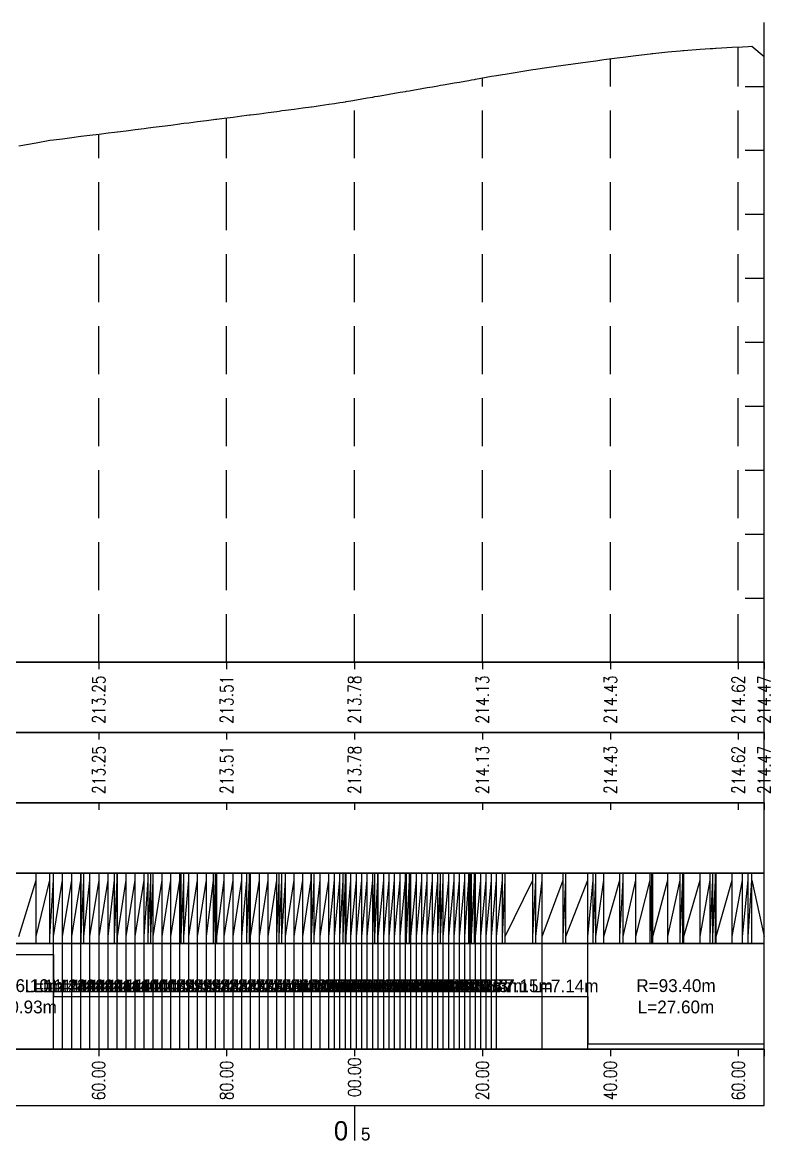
# Model space of a CAD drawing. Header units: metres. Extents: x 7399493 to 7407015, y 5696902 to 5712236.
# Drawn here: x 7406027 to 7406144, y 5698553.7 to 5698728.5 of the extents above; entities that cross this region are included whole.
import ezdxf

# ---------------------------------------------------------------- set-up
doc = ezdxf.new("R2010")
doc.units = ezdxf.units.M
doc.linetypes.add('DASHED', pattern=[0.75, 0.5, -0.25])
doc.layers.add('pomoc', color=140, linetype='Continuous')
doc.layers.add('PR_istniejacy_teren', color=7, linetype='Continuous')
doc.styles.add('simplex 0.80', font='simplex.shx', dxfattribs={"width": 0.8})

# ---------------------------------------------------------------- blocks, each defined once
blk = doc.blocks.new('*U329')
at = {"layer": 'pomoc', "color": 1, "linetype": 'Continuous', "lineweight": -3, "char_height": 2, "attachment_point": 6, "rotation": 90, "style": 'simplex 0.80'}
for s, insert in [('213.25', (7404204.3, 5702872.46)), ('213.78', (7404244.3, 5702872.46)), ('214.13', (7404264.3, 5702872.46)), ('214.43', (7404284.3, 5702872.46)), ('214.62', (7404304.3, 5702872.46)), ('214.47', (7404308.35, 5702872.46)), ('213.51', (7404224.3, 5702872.46))]:
    blk.add_mtext(s, dxfattribs=dict(at, insert=insert))
blk = doc.blocks.new('*U328')
at = {"layer": 'pomoc', "color": 1, "linetype": 'Continuous', "lineweight": -3, "char_height": 2, "attachment_point": 6, "rotation": 90, "style": 'simplex 0.80'}
for s, insert in [('213.25', (7404204.3, 5702861.46)), ('213.51', (7404224.3, 5702861.46)), ('213.78', (7404244.3, 5702861.46)), ('214.13', (7404264.3, 5702861.46)), ('214.43', (7404284.3, 5702861.46)), ('214.62', (7404304.3, 5702861.46)), ('214.47', (7404308.35, 5702861.46))]:
    blk.add_mtext(s, dxfattribs=dict(at, insert=insert))
blk = doc.blocks.new('*U325')
at = {"layer": 'pomoc', "color": 1, "linetype": 'Continuous', "lineweight": -3, "char_height": 2}
for s, insert, attachment_point in [('R=106.10m^JL=10.93m', (7404191.77, 5702822.29), 5), ('L=1.42m', (7404197.94, 5702822.92), 8), ('L=1.43m', (7404199.37, 5702822.92), 8), ('L=1.42m', (7404200.79, 5702822.92), 8), ('L=1.42m', (7404202.21, 5702822.92), 8), ('L=1.42m', (7404203.63, 5702822.92), 8), ('L=1.42m', (7404205.05, 5702822.92), 8), ('L=1.40m', (7404210.69, 5702822.92), 8), ('L=1.40m', (7404212.09, 5702822.92), 8), ('L=1.40m', (7404213.49, 5702822.92), 8), ('L=1.40m', (7404214.89, 5702822.92), 8), ('L=1.39m', (7404216.29, 5702822.92), 8), ('L=1.39m', (7404217.68, 5702822.92), 8), ('L=1.39m', (7404219.07, 5702822.92), 8), ('L=1.39m', (7404220.46, 5702822.92), 8), ('L=1.38m', (7404221.84, 5702822.92), 8), ('L=1.38m', (7404223.22, 5702822.92), 8), ('L=1.38m', (7404224.6, 5702822.92), 8), ('L=1.38m', (7404225.98, 5702822.92), 8), ('L=1.37m', (7404227.36, 5702822.92), 8), ('L=1.37m', (7404228.73, 5702822.92), 8), ('L=1.37m', (7404230.1, 5702822.92), 8), ('L=1.36m', (7404231.46, 5702822.92), 8), ('L=1.36m', (7404232.83, 5702822.92), 8), ('L=1.36m', (7404234.19, 5702822.92), 8), ('L=1.36m', (7404235.54, 5702822.92), 8), ('L=1.36m', (7404236.9, 5702822.92), 8), ('L=1.35m', (7404238.25, 5702822.92), 8), ('L=1.35m', (7404239.6, 5702822.92), 8), ('L=0.86m', (7404240.71, 5702822.92), 8), ('L=0.86m', (7404241.57, 5702822.92), 8), ('L=0.86m', (7404242.43, 5702822.92), 8), ('L=0.86m', (7404243.29, 5702822.92), 8), ('L=0.86m', (7404244.15, 5702822.92), 8), ('L=0.86m', (7404245.01, 5702822.92), 8), ('L=0.86m', (7404245.87, 5702822.92), 8), ('L=0.86m', (7404246.73, 5702822.92), 8), ('L=0.85m', (7404247.58, 5702822.92), 8), ('L=0.85m', (7404248.43, 5702822.92), 8), ('L=0.85m', (7404249.29, 5702822.92), 8), ('L=0.85m', (7404250.14, 5702822.92), 8), ('L=0.85m', (7404250.99, 5702822.92), 8), ('L=0.85m', (7404251.84, 5702822.92), 8), ('L=0.85m', (7404252.69, 5702822.92), 8), ('L=0.85m', (7404253.54, 5702822.92), 8), ('L=0.85m', (7404254.38, 5702822.92), 8), ('L=0.84m', (7404255.23, 5702822.92), 8), ('L=0.84m', (7404256.07, 5702822.92), 8), ('L=0.84m', (7404256.91, 5702822.92), 8), ('L=0.84m', (7404257.76, 5702822.92), 8), ('L=0.84m', (7404258.6, 5702822.92), 8), ('L=0.84m', (7404259.44, 5702822.92), 8), ('L=0.84m', (7404260.28, 5702822.92), 8), ('L=0.84m', (7404261.11, 5702822.92), 8), ('L=0.84m', (7404261.95, 5702822.92), 8), ('L=0.83m', (7404262.79, 5702822.92), 8), ('L=0.83m', (7404263.62, 5702822.92), 8), ('L=0.83m', (7404264.45, 5702822.92), 8), ('L=0.83m', (7404265.29, 5702822.92), 8), ('L=0.77m', (7404266.09, 5702822.92), 8), ('L=7.15m', (7404270.04, 5702822.92), 8), ('R=93.40m^JL=27.60m', (7404294.55, 5702822.29), 5), ('L=1.41m', (7404206.46, 5702822.92), 8), ('L=1.41m', (7404207.88, 5702822.92), 8), ('L=1.41m', (7404209.28, 5702822.92), 8), ('L=7.14m', (7404277.19, 5702822.92), 8)]:
    blk.add_mtext(s, dxfattribs=dict(at, insert=insert, attachment_point=attachment_point))
blk = doc.blocks.new('*U312')
at = {"layer": 'pomoc', "color": 1, "linetype": 'Continuous', "lineweight": -3}
for s, insert, char_height, attachment_point in [('0', (7402761.95, 5702817.02), 3, 9), ('5', (7402763.95, 5702817.02), 2, 7)]:
    blk.add_mtext(s, dxfattribs=dict(at, insert=insert, char_height=char_height, attachment_point=attachment_point))

msp = doc.modelspace()

# ---------------------------------------------------------------- linework, layer by layer
at = {"layer": 'pomoc', "color": 7, "linetype": 'Continuous', "lineweight": -3}
for p, q in [((7406142.99, 5698628.48), (7406142.99, 5698728.48)), ((7406139.99, 5698718.48), (7406142.99, 5698718.48)), ((7406139.99, 5698708.48), (7406142.99, 5698708.48)), ((7406139.99, 5698698.48), (7406142.99, 5698698.48)), ((7406139.99, 5698688.48), (7406142.99, 5698688.48)), ((7406139.99, 5698678.48), (7406142.99, 5698678.48)), ((7406139.99, 5698668.48), (7406142.99, 5698668.48)), ((7406139.99, 5698658.48), (7406142.99, 5698658.48)), ((7406139.99, 5698648.48), (7406142.99, 5698648.48)), ((7406139.99, 5698638.48), (7406142.99, 5698638.48)), ((7405578.93, 5698628.48), (7406142.99, 5698628.48)), ((7406139.99, 5698628.48), (7406142.99, 5698628.48)), ((7406139.99, 5698628.48), (7406142.99, 5698628.48)), ((7406038.93, 5698617.48), (7406038.93, 5698616.38)), ((7406038.93, 5698617.48), (7406038.93, 5698616.38)), ((7406058.93, 5698617.48), (7406058.93, 5698616.38)), ((7406058.93, 5698617.48), (7406058.93, 5698616.38)), ((7406078.93, 5698617.48), (7406078.93, 5698616.38)), ((7406078.93, 5698617.48), (7406078.93, 5698616.38)), ((7406098.93, 5698617.48), (7406098.93, 5698616.38)), ((7406098.93, 5698617.48), (7406098.93, 5698616.38)), ((7406118.93, 5698617.48), (7406118.93, 5698616.38)), ((7406118.93, 5698617.48), (7406118.93, 5698616.38)), ((7406138.93, 5698617.48), (7406138.93, 5698616.38)), ((7406138.93, 5698617.48), (7406138.93, 5698616.38)), ((7406142.99, 5698617.48), (7406142.99, 5698616.38)), ((7406142.99, 5698617.48), (7406142.99, 5698616.38)), ((7406038.93, 5698606.48), (7406038.93, 5698605.38)), ((7406038.93, 5698606.48), (7406038.93, 5698605.38)), ((7406058.93, 5698606.48), (7406058.93, 5698605.38)), ((7406058.93, 5698606.48), (7406058.93, 5698605.38)), ((7406078.93, 5698606.48), (7406078.93, 5698605.38)), ((7406078.93, 5698606.48), (7406078.93, 5698605.38)), ((7406098.93, 5698606.48), (7406098.93, 5698605.38)), ((7406098.93, 5698606.48), (7406098.93, 5698605.38)), ((7406118.93, 5698606.48), (7406118.93, 5698605.38)), ((7406118.93, 5698606.48), (7406118.93, 5698605.38)), ((7406138.93, 5698606.48), (7406138.93, 5698605.38)), ((7406138.93, 5698606.48), (7406138.93, 5698605.38)), ((7406142.99, 5698606.48), (7406142.99, 5698605.38)), ((7406142.99, 5698606.48), (7406142.99, 5698605.38)), ((7406038.93, 5698567.98), (7406038.93, 5698566.88)), ((7406038.93, 5698567.98), (7406038.93, 5698566.88)), ((7406058.93, 5698567.98), (7406058.93, 5698566.88)), ((7406058.93, 5698567.98), (7406058.93, 5698566.88)), ((7406078.93, 5698567.98), (7406078.93, 5698566.88)), ((7406078.93, 5698567.98), (7406078.93, 5698566.88)), ((7406098.93, 5698567.98), (7406098.93, 5698566.88)), ((7406098.93, 5698567.98), (7406098.93, 5698566.88)), ((7406118.93, 5698567.98), (7406118.93, 5698566.88)), ((7406118.93, 5698567.98), (7406118.93, 5698566.88)), ((7406138.93, 5698567.98), (7406138.93, 5698566.88)), ((7406138.93, 5698567.98), (7406138.93, 5698566.88)), ((7406142.99, 5698567.98), (7406142.99, 5698566.88)), ((7406142.99, 5698567.98), (7406142.99, 5698566.88)), ((7406078.93, 5698559.18), (7406078.93, 5698553.68))]:
    msp.add_line(p, q, dxfattribs=at)
at = {"layer": 'pomoc', "color": 7, "linetype": 'DASHED', "lineweight": -3, "ltscale": 15}
for p, q in [((7406138.93, 5698628.48), (7406138.93, 5698724.64)), ((7406118.93, 5698628.48), (7406118.93, 5698722.8)), ((7406142.99, 5698628.48), (7406142.99, 5698723.14)), ((7406098.93, 5698628.48), (7406098.93, 5698719.8)), ((7406078.93, 5698628.48), (7406078.93, 5698716.32)), ((7406058.93, 5698628.48), (7406058.93, 5698713.55)), ((7406038.93, 5698628.48), (7406038.93, 5698711))]:
    msp.add_line(p, q, dxfattribs=at)
at = {"layer": 'pomoc', "color": 1, "linetype": 'Continuous', "lineweight": -3}
for p, q in [((7406038.93, 5698628.48), (7406038.93, 5698627.38)), ((7406038.93, 5698628.48), (7406038.93, 5698627.38)), ((7406058.93, 5698628.48), (7406058.93, 5698627.38)), ((7406058.93, 5698628.48), (7406058.93, 5698627.38)), ((7406078.93, 5698628.48), (7406078.93, 5698627.38)), ((7406078.93, 5698628.48), (7406078.93, 5698627.38)), ((7406098.93, 5698628.48), (7406098.93, 5698627.38)), ((7406098.93, 5698628.48), (7406098.93, 5698627.38)), ((7406118.93, 5698628.48), (7406118.93, 5698627.38)), ((7406118.93, 5698628.48), (7406118.93, 5698627.38)), ((7406138.93, 5698628.48), (7406138.93, 5698627.38)), ((7406138.93, 5698628.48), (7406138.93, 5698627.38)), ((7406142.99, 5698628.48), (7406142.99, 5698627.38)), ((7406142.99, 5698628.48), (7406142.99, 5698627.38)), ((7406038.93, 5698606.48), (7406038.93, 5698605.38)), ((7406038.93, 5698606.48), (7406038.93, 5698605.38)), ((7406058.93, 5698606.48), (7406058.93, 5698605.38)), ((7406058.93, 5698606.48), (7406058.93, 5698605.38)), ((7406078.93, 5698606.48), (7406078.93, 5698605.38)), ((7406078.93, 5698606.48), (7406078.93, 5698605.38)), ((7406098.93, 5698606.48), (7406098.93, 5698605.38)), ((7406098.93, 5698606.48), (7406098.93, 5698605.38)), ((7406118.93, 5698606.48), (7406118.93, 5698605.38)), ((7406118.93, 5698606.48), (7406118.93, 5698605.38)), ((7406138.93, 5698606.48), (7406138.93, 5698605.38)), ((7406138.93, 5698606.48), (7406138.93, 5698605.38)), ((7406142.99, 5698606.48), (7406142.99, 5698605.38)), ((7406142.99, 5698606.48), (7406142.99, 5698605.38)), ((7406029.14, 5698584.48), (7406029.14, 5698595.48)), ((7406031.31, 5698584.48), (7406031.31, 5698595.48)), ((7406031.87, 5698584.48), (7406031.87, 5698595.48)), ((7406033.29, 5698584.48), (7406033.29, 5698595.48)), ((7406034.72, 5698584.48), (7406034.72, 5698595.48)), ((7406036.14, 5698584.48), (7406036.14, 5698595.48)), ((7406036.17, 5698584.48), (7406036.17, 5698595.48)), ((7406036.6, 5698584.48), (7406036.6, 5698595.48)), ((7406037.56, 5698584.48), (7406037.56, 5698595.48)), ((7406038.98, 5698584.48), (7406038.98, 5698595.48)), ((7406040.39, 5698584.48), (7406040.39, 5698595.48)), ((7406041.42, 5698584.48), (7406041.42, 5698595.48)), ((7406041.81, 5698584.48), (7406041.81, 5698595.48)), ((7406041.85, 5698584.48), (7406041.85, 5698595.48)), ((7406043.22, 5698584.48), (7406043.22, 5698595.48)), ((7406044.62, 5698584.48), (7406044.62, 5698595.48)), ((7406046.03, 5698584.48), (7406046.03, 5698595.48)), ((7406046.64, 5698584.48), (7406046.64, 5698595.48)), ((7406047.07, 5698584.48), (7406047.07, 5698595.48)), ((7406047.43, 5698584.48), (7406047.43, 5698595.48)), ((7406048.83, 5698584.48), (7406048.83, 5698595.48)), ((7406050.23, 5698584.48), (7406050.23, 5698595.48)), ((7406051.62, 5698584.48), (7406051.62, 5698595.48)), ((7406051.82, 5698584.48), (7406051.82, 5698595.48)), ((7406052.25, 5698584.48), (7406052.25, 5698595.48)), ((7406053.01, 5698584.48), (7406053.01, 5698595.48)), ((7406054.4, 5698584.48), (7406054.4, 5698595.48)), ((7406055.79, 5698584.48), (7406055.79, 5698595.48)), ((7406056.9, 5698584.48), (7406056.9, 5698595.48)), ((7406057.17, 5698584.48), (7406057.17, 5698595.48)), ((7406057.33, 5698584.48), (7406057.33, 5698595.48)), ((7406057.35, 5698584.48), (7406057.35, 5698595.48)), ((7406057.35, 5698584.48), (7406057.35, 5698595.48)), ((7406057.39, 5698584.48), (7406057.39, 5698595.48)), ((7406057.39, 5698584.48), (7406057.39, 5698595.48)), ((7406058.55, 5698584.48), (7406058.55, 5698595.48)), ((7406059.93, 5698584.48), (7406059.93, 5698595.48)), ((7406061.31, 5698584.48), (7406061.31, 5698595.48)), ((7406062.07, 5698584.48), (7406062.07, 5698595.48)), ((7406062.5, 5698584.48), (7406062.5, 5698595.48)), ((7406062.68, 5698584.48), (7406062.68, 5698595.48)), ((7406064.05, 5698584.48), (7406064.05, 5698595.48)), ((7406065.42, 5698584.48), (7406065.42, 5698595.48)), ((7406066.78, 5698584.48), (7406066.78, 5698595.48)), ((7406067.14, 5698584.48), (7406067.14, 5698595.48)), ((7406067.57, 5698584.48), (7406067.57, 5698595.48)), ((7406068.14, 5698584.48), (7406068.14, 5698595.48)), ((7406069.5, 5698584.48), (7406069.5, 5698595.48)), ((7406070.86, 5698584.48), (7406070.86, 5698595.48)), ((7406072.17, 5698584.48), (7406072.17, 5698595.48)), ((7406072.21, 5698584.48), (7406072.21, 5698595.48)), ((7406072.61, 5698584.48), (7406072.61, 5698595.48)), ((7406073.57, 5698584.48), (7406073.57, 5698595.48)), ((7406074.91, 5698584.48), (7406074.91, 5698595.48)), ((7406075.78, 5698584.48), (7406075.78, 5698595.48)), ((7406076.64, 5698584.48), (7406076.64, 5698595.48)), ((7406077.17, 5698584.48), (7406077.17, 5698595.48)), ((7406077.5, 5698584.48), (7406077.5, 5698595.48)), ((7406077.61, 5698584.48), (7406077.61, 5698595.48)), ((7406078.36, 5698584.48), (7406078.36, 5698595.48)), ((7406079.22, 5698584.48), (7406079.22, 5698595.48)), ((7406080.08, 5698584.48), (7406080.08, 5698595.48)), ((7406080.93, 5698584.48), (7406080.93, 5698595.48)), ((7406081.79, 5698584.48), (7406081.79, 5698595.48)), ((7406082.13, 5698584.48), (7406082.13, 5698595.48)), ((7406082.57, 5698584.48), (7406082.57, 5698595.48)), ((7406082.64, 5698584.48), (7406082.64, 5698595.48)), ((7406083.5, 5698584.48), (7406083.5, 5698595.48)), ((7406084.35, 5698584.48), (7406084.35, 5698595.48)), ((7406085.2, 5698584.48), (7406085.2, 5698595.48)), ((7406086.05, 5698584.48), (7406086.05, 5698595.48)), ((7406086.9, 5698584.48), (7406086.9, 5698595.48)), ((7406087.06, 5698584.48), (7406087.06, 5698595.48)), ((7406087.5, 5698584.48), (7406087.5, 5698595.48)), ((7406087.75, 5698584.48), (7406087.75, 5698595.48)), ((7406088.6, 5698584.48), (7406088.6, 5698595.48)), ((7406089.44, 5698584.48), (7406089.44, 5698595.48)), ((7406090.29, 5698584.48), (7406090.29, 5698595.48)), ((7406091.13, 5698584.48), (7406091.13, 5698595.48)), ((7406091.95, 5698584.48), (7406091.95, 5698595.48)), ((7406091.97, 5698584.48), (7406091.97, 5698595.48)), ((7406092.38, 5698584.48), (7406092.38, 5698595.48)), ((7406092.81, 5698584.48), (7406092.81, 5698595.48)), ((7406093.65, 5698584.48), (7406093.65, 5698595.48)), ((7406094.49, 5698584.48), (7406094.49, 5698595.48)), ((7406095.33, 5698584.48), (7406095.33, 5698595.48)), ((7406096.17, 5698584.48), (7406096.17, 5698595.48)), ((7406096.8, 5698584.48), (7406096.8, 5698595.48)), ((7406097, 5698584.48), (7406097, 5698595.48)), ((7406097.24, 5698584.48), (7406097.24, 5698595.48)), ((7406097.68, 5698584.48), (7406097.68, 5698595.48)), ((7406097.84, 5698584.48), (7406097.84, 5698595.48)), ((7406098.67, 5698584.48), (7406098.67, 5698595.48)), ((7406099.51, 5698584.48), (7406099.51, 5698595.48)), ((7406100.34, 5698584.48), (7406100.34, 5698595.48)), ((7406101.11, 5698584.48), (7406101.11, 5698595.48)), ((7406102.05, 5698584.48), (7406102.05, 5698595.48)), ((7406102.48, 5698584.48), (7406102.48, 5698595.48)), ((7406106.83, 5698584.48), (7406106.83, 5698595.48)), ((7406107.29, 5698584.48), (7406107.29, 5698595.48)), ((7406108.25, 5698584.48), (7406108.25, 5698595.48)), ((7406111.57, 5698584.48), (7406111.57, 5698595.48)), ((7406111.98, 5698584.48), (7406111.98, 5698595.48)), ((7406115.39, 5698584.48), (7406115.39, 5698595.48)), ((7406116.25, 5698584.48), (7406116.25, 5698595.48)), ((7406116.67, 5698584.48), (7406116.67, 5698595.48)), ((7406117.9, 5698584.48), (7406117.9, 5698595.48)), ((7406120.41, 5698584.48), (7406120.41, 5698595.48)), ((7406120.92, 5698584.48), (7406120.92, 5698595.48)), ((7406122.92, 5698584.48), (7406122.92, 5698595.48)), ((7406125.16, 5698584.48), (7406125.16, 5698595.48)), ((7406125.43, 5698584.48), (7406125.43, 5698595.48)), ((7406125.59, 5698584.48), (7406125.59, 5698595.48)), ((7406127.94, 5698584.48), (7406127.94, 5698595.48)), ((7406129.84, 5698584.48), (7406129.84, 5698595.48)), ((7406130.26, 5698584.48), (7406130.26, 5698595.48)), ((7406130.44, 5698584.48), (7406130.44, 5698595.48)), ((7406132.95, 5698584.48), (7406132.95, 5698595.48)), ((7406134.51, 5698584.48), (7406134.51, 5698595.48)), ((7406134.93, 5698584.48), (7406134.93, 5698595.48)), ((7406134.94, 5698584.48), (7406134.94, 5698595.48)), ((7406134.94, 5698584.48), (7406134.94, 5698595.48)), ((7406135.37, 5698584.48), (7406135.37, 5698595.48)), ((7406135.46, 5698584.48), (7406135.46, 5698595.48)), ((7406137.97, 5698584.48), (7406137.97, 5698595.48)), ((7406139.6, 5698584.48), (7406139.6, 5698595.48)), ((7406140.48, 5698584.48), (7406140.48, 5698595.48)), ((7406141.07, 5698584.48), (7406141.07, 5698595.48)), ((7406026.43, 5698585.58), (7406029.14, 5698594.38)), ((7406029.14, 5698585.58), (7406031.31, 5698594.38)), ((7406031.31, 5698585.58), (7406031.87, 5698594.38)), ((7406031.87, 5698585.58), (7406033.29, 5698594.38)), ((7406033.29, 5698585.58), (7406034.72, 5698594.38)), ((7406034.72, 5698585.58), (7406036.14, 5698594.38)), ((7406036.14, 5698585.58), (7406036.17, 5698594.38)), ((7406036.17, 5698585.58), (7406036.6, 5698594.38)), ((7406036.6, 5698585.58), (7406037.56, 5698594.38)), ((7406037.56, 5698585.58), (7406038.98, 5698594.38)), ((7406038.98, 5698585.58), (7406040.39, 5698594.38)), ((7406040.39, 5698585.58), (7406041.42, 5698594.38)), ((7406041.42, 5698585.58), (7406041.81, 5698594.38)), ((7406041.81, 5698585.58), (7406041.85, 5698594.38)), ((7406041.85, 5698585.58), (7406043.22, 5698594.38)), ((7406043.22, 5698585.58), (7406044.62, 5698594.38)), ((7406044.62, 5698585.58), (7406046.03, 5698594.38)), ((7406046.03, 5698585.58), (7406046.64, 5698594.38)), ((7406046.64, 5698585.58), (7406047.07, 5698594.38)), ((7406047.07, 5698585.58), (7406047.43, 5698594.38)), ((7406047.43, 5698585.58), (7406048.83, 5698594.38)), ((7406048.83, 5698585.58), (7406050.23, 5698594.38)), ((7406050.23, 5698585.58), (7406051.62, 5698594.38)), ((7406051.62, 5698585.58), (7406051.82, 5698594.38)), ((7406051.82, 5698585.58), (7406052.25, 5698594.38)), ((7406052.25, 5698585.58), (7406053.01, 5698594.38)), ((7406053.01, 5698585.58), (7406054.4, 5698594.38)), ((7406054.4, 5698585.58), (7406055.79, 5698594.38)), ((7406055.79, 5698585.58), (7406056.9, 5698594.38)), ((7406056.9, 5698585.58), (7406057.17, 5698594.38)), ((7406057.17, 5698585.58), (7406057.33, 5698594.38)), ((7406057.33, 5698585.58), (7406057.35, 5698594.38)), ((7406057.35, 5698585.58), (7406057.35, 5698594.38)), ((7406057.35, 5698585.58), (7406057.39, 5698594.38)), ((7406057.39, 5698585.58), (7406057.39, 5698594.38)), ((7406057.39, 5698585.58), (7406058.55, 5698594.38)), ((7406058.55, 5698585.58), (7406059.93, 5698594.38)), ((7406059.93, 5698585.58), (7406061.31, 5698594.38)), ((7406061.31, 5698585.58), (7406062.07, 5698594.38)), ((7406062.07, 5698585.58), (7406062.5, 5698594.38)), ((7406062.5, 5698585.58), (7406062.68, 5698594.38)), ((7406062.68, 5698585.58), (7406064.05, 5698594.38)), ((7406064.05, 5698585.58), (7406065.42, 5698594.38)), ((7406065.42, 5698585.58), (7406066.78, 5698594.38)), ((7406066.78, 5698585.58), (7406067.14, 5698594.38)), ((7406067.14, 5698585.58), (7406067.57, 5698594.38)), ((7406067.57, 5698585.58), (7406068.14, 5698594.38)), ((7406068.14, 5698585.58), (7406069.5, 5698594.38)), ((7406069.5, 5698585.58), (7406070.86, 5698594.38)), ((7406070.86, 5698585.58), (7406072.17, 5698594.38)), ((7406072.17, 5698585.58), (7406072.21, 5698594.38)), ((7406072.21, 5698585.58), (7406072.61, 5698594.38)), ((7406072.61, 5698585.58), (7406073.57, 5698594.38)), ((7406073.57, 5698585.58), (7406074.91, 5698594.38)), ((7406074.91, 5698585.58), (7406075.78, 5698594.38)), ((7406075.78, 5698585.58), (7406076.64, 5698594.38)), ((7406076.64, 5698585.58), (7406077.17, 5698594.38)), ((7406077.17, 5698585.58), (7406077.5, 5698594.38)), ((7406077.5, 5698585.58), (7406077.61, 5698594.38)), ((7406077.61, 5698585.58), (7406078.36, 5698594.38)), ((7406078.36, 5698585.58), (7406079.22, 5698594.38)), ((7406079.22, 5698585.58), (7406080.08, 5698594.38)), ((7406080.08, 5698585.58), (7406080.93, 5698594.38)), ((7406080.93, 5698585.58), (7406081.79, 5698594.38)), ((7406081.79, 5698585.58), (7406082.13, 5698594.38)), ((7406082.13, 5698585.58), (7406082.57, 5698594.38)), ((7406082.57, 5698585.58), (7406082.64, 5698594.38)), ((7406082.64, 5698585.58), (7406083.5, 5698594.38)), ((7406083.5, 5698585.58), (7406084.35, 5698594.38)), ((7406084.35, 5698585.58), (7406085.2, 5698594.38)), ((7406085.2, 5698585.58), (7406086.05, 5698594.38)), ((7406086.05, 5698585.58), (7406086.9, 5698594.38)), ((7406086.9, 5698585.58), (7406087.06, 5698594.38)), ((7406087.06, 5698585.58), (7406087.5, 5698594.38)), ((7406087.5, 5698585.58), (7406087.75, 5698594.38)), ((7406087.75, 5698585.58), (7406088.6, 5698594.38)), ((7406088.6, 5698585.58), (7406089.44, 5698594.38)), ((7406089.44, 5698585.58), (7406090.29, 5698594.38)), ((7406090.29, 5698585.58), (7406091.13, 5698594.38)), ((7406091.13, 5698585.58), (7406091.95, 5698594.38)), ((7406091.95, 5698585.58), (7406091.97, 5698594.38)), ((7406091.97, 5698585.58), (7406092.38, 5698594.38)), ((7406092.38, 5698585.58), (7406092.81, 5698594.38)), ((7406092.81, 5698585.58), (7406093.65, 5698594.38)), ((7406093.65, 5698585.58), (7406094.49, 5698594.38)), ((7406094.49, 5698585.58), (7406095.33, 5698594.38)), ((7406095.33, 5698585.58), (7406096.17, 5698594.38)), ((7406096.17, 5698585.58), (7406096.8, 5698594.38)), ((7406096.8, 5698585.58), (7406097, 5698594.38)), ((7406097, 5698585.58), (7406097.24, 5698594.38)), ((7406097.24, 5698585.58), (7406097.68, 5698594.38)), ((7406097.68, 5698585.58), (7406097.84, 5698594.38)), ((7406097.84, 5698585.58), (7406098.67, 5698594.38)), ((7406098.67, 5698585.58), (7406099.51, 5698594.38)), ((7406099.51, 5698585.58), (7406100.34, 5698594.38)), ((7406100.34, 5698585.58), (7406101.11, 5698594.38)), ((7406101.11, 5698585.58), (7406102.05, 5698594.38)), ((7406102.05, 5698585.58), (7406102.48, 5698594.38)), ((7406102.48, 5698585.58), (7406106.83, 5698594.38)), ((7406106.83, 5698585.58), (7406107.29, 5698594.38)), ((7406107.29, 5698585.58), (7406108.25, 5698594.38)), ((7406108.25, 5698585.58), (7406111.57, 5698594.38)), ((7406111.57, 5698585.58), (7406111.98, 5698594.38)), ((7406111.98, 5698585.58), (7406115.39, 5698594.38)), ((7406115.39, 5698585.58), (7406116.25, 5698594.38)), ((7406116.25, 5698585.58), (7406116.67, 5698594.38)), ((7406116.67, 5698585.58), (7406117.9, 5698594.38)), ((7406117.9, 5698585.58), (7406120.41, 5698594.38)), ((7406120.41, 5698585.58), (7406120.92, 5698594.38)), ((7406120.92, 5698585.58), (7406122.92, 5698594.38)), ((7406122.92, 5698585.58), (7406125.16, 5698594.38)), ((7406125.16, 5698585.58), (7406125.43, 5698594.38)), ((7406125.43, 5698585.58), (7406125.59, 5698594.38)), ((7406125.59, 5698585.58), (7406127.94, 5698594.38)), ((7406127.94, 5698585.58), (7406129.84, 5698594.38)), ((7406129.84, 5698585.58), (7406130.26, 5698594.38)), ((7406130.26, 5698585.58), (7406130.44, 5698594.38)), ((7406130.44, 5698585.58), (7406132.95, 5698594.38)), ((7406132.95, 5698585.58), (7406134.51, 5698594.38)), ((7406134.51, 5698585.58), (7406134.93, 5698594.38)), ((7406134.93, 5698585.58), (7406134.94, 5698594.38)), ((7406134.94, 5698585.58), (7406134.94, 5698594.38)), ((7406134.94, 5698585.58), (7406135.37, 5698594.38)), ((7406135.37, 5698585.58), (7406135.46, 5698594.38)), ((7406135.46, 5698585.58), (7406137.97, 5698594.38)), ((7406137.97, 5698585.58), (7406139.6, 5698594.38)), ((7406139.6, 5698585.58), (7406140.48, 5698594.38)), ((7406140.48, 5698585.58), (7406141.07, 5698594.38)), ((7406141.07, 5698594.38), (7406142.99, 5698585.58)), ((7406031.87, 5698567.98), (7406031.87, 5698584.48)), ((7406033.29, 5698567.98), (7406033.29, 5698584.48)), ((7406034.72, 5698567.98), (7406034.72, 5698584.48)), ((7406036.14, 5698567.98), (7406036.14, 5698584.48)), ((7406037.56, 5698567.98), (7406037.56, 5698584.48)), ((7406038.98, 5698567.98), (7406038.98, 5698584.48)), ((7406040.39, 5698567.98), (7406040.39, 5698584.48)), ((7406041.81, 5698567.98), (7406041.81, 5698584.48)), ((7406043.22, 5698567.98), (7406043.22, 5698584.48)), ((7406044.62, 5698567.98), (7406044.62, 5698584.48)), ((7406046.03, 5698567.98), (7406046.03, 5698584.48)), ((7406047.43, 5698567.98), (7406047.43, 5698584.48)), ((7406048.83, 5698567.98), (7406048.83, 5698584.48)), ((7406050.23, 5698567.98), (7406050.23, 5698584.48)), ((7406051.62, 5698567.98), (7406051.62, 5698584.48)), ((7406053.01, 5698567.98), (7406053.01, 5698584.48)), ((7406054.4, 5698567.98), (7406054.4, 5698584.48)), ((7406055.79, 5698567.98), (7406055.79, 5698584.48)), ((7406057.17, 5698567.98), (7406057.17, 5698584.48)), ((7406058.55, 5698567.98), (7406058.55, 5698584.48)), ((7406059.93, 5698567.98), (7406059.93, 5698584.48)), ((7406061.31, 5698567.98), (7406061.31, 5698584.48)), ((7406062.68, 5698567.98), (7406062.68, 5698584.48)), ((7406064.05, 5698567.98), (7406064.05, 5698584.48)), ((7406065.42, 5698567.98), (7406065.42, 5698584.48)), ((7406066.78, 5698567.98), (7406066.78, 5698584.48)), ((7406068.14, 5698567.98), (7406068.14, 5698584.48)), ((7406069.5, 5698567.98), (7406069.5, 5698584.48)), ((7406070.86, 5698567.98), (7406070.86, 5698584.48)), ((7406072.21, 5698567.98), (7406072.21, 5698584.48)), ((7406073.57, 5698567.98), (7406073.57, 5698584.48)), ((7406074.91, 5698567.98), (7406074.91, 5698584.48)), ((7406075.78, 5698567.98), (7406075.78, 5698584.48)), ((7406076.64, 5698567.98), (7406076.64, 5698584.48)), ((7406077.5, 5698567.98), (7406077.5, 5698584.48)), ((7406078.36, 5698567.98), (7406078.36, 5698584.48)), ((7406079.22, 5698567.98), (7406079.22, 5698584.48)), ((7406080.08, 5698567.98), (7406080.08, 5698584.48)), ((7406080.93, 5698567.98), (7406080.93, 5698584.48)), ((7406081.79, 5698567.98), (7406081.79, 5698584.48)), ((7406082.64, 5698567.98), (7406082.64, 5698584.48)), ((7406083.5, 5698567.98), (7406083.5, 5698584.48)), ((7406084.35, 5698567.98), (7406084.35, 5698584.48)), ((7406085.2, 5698567.98), (7406085.2, 5698584.48)), ((7406086.05, 5698567.98), (7406086.05, 5698584.48)), ((7406086.9, 5698567.98), (7406086.9, 5698584.48)), ((7406087.75, 5698567.98), (7406087.75, 5698584.48)), ((7406088.6, 5698567.98), (7406088.6, 5698584.48)), ((7406089.44, 5698567.98), (7406089.44, 5698584.48)), ((7406090.29, 5698567.98), (7406090.29, 5698584.48)), ((7406091.13, 5698567.98), (7406091.13, 5698584.48)), ((7406091.97, 5698567.98), (7406091.97, 5698584.48)), ((7406092.81, 5698567.98), (7406092.81, 5698584.48)), ((7406093.65, 5698567.98), (7406093.65, 5698584.48)), ((7406094.49, 5698567.98), (7406094.49, 5698584.48)), ((7406095.33, 5698567.98), (7406095.33, 5698584.48)), ((7406096.17, 5698567.98), (7406096.17, 5698584.48)), ((7406097, 5698567.98), (7406097, 5698584.48)), ((7406097.84, 5698567.98), (7406097.84, 5698584.48)), ((7406098.67, 5698567.98), (7406098.67, 5698584.48)), ((7406099.51, 5698567.98), (7406099.51, 5698584.48)), ((7406100.34, 5698567.98), (7406100.34, 5698584.48)), ((7406101.11, 5698567.98), (7406101.11, 5698584.48)), ((7406108.25, 5698567.98), (7406108.25, 5698584.48)), ((7406115.39, 5698567.98), (7406115.39, 5698584.48)), ((7406020.94, 5698582.77), (7406031.87, 5698582.77)), ((7406031.87, 5698582.77), (7406031.87, 5698576.23)), ((7406031.87, 5698576.23), (7406031.87, 5698576.23)), ((7406031.87, 5698576.23), (7406033.29, 5698576.23)), ((7406033.29, 5698576.23), (7406034.72, 5698576.23)), ((7406034.72, 5698576.23), (7406036.14, 5698576.23)), ((7406036.14, 5698576.23), (7406037.56, 5698576.23)), ((7406037.56, 5698576.23), (7406038.98, 5698576.23)), ((7406038.98, 5698576.23), (7406040.39, 5698576.23)), ((7406040.39, 5698576.23), (7406041.81, 5698576.23)), ((7406041.81, 5698576.23), (7406043.22, 5698576.23)), ((7406043.22, 5698576.23), (7406044.62, 5698576.23)), ((7406044.62, 5698576.23), (7406046.03, 5698576.23)), ((7406046.03, 5698576.23), (7406047.43, 5698576.23)), ((7406047.43, 5698576.23), (7406048.83, 5698576.23)), ((7406048.83, 5698576.23), (7406050.23, 5698576.23)), ((7406050.23, 5698576.23), (7406051.62, 5698576.23)), ((7406051.62, 5698576.23), (7406053.01, 5698576.23)), ((7406053.01, 5698576.23), (7406054.4, 5698576.23)), ((7406054.4, 5698576.23), (7406055.79, 5698576.23)), ((7406055.79, 5698576.23), (7406057.17, 5698576.23)), ((7406057.17, 5698576.23), (7406058.55, 5698576.23)), ((7406058.55, 5698576.23), (7406059.93, 5698576.23)), ((7406059.93, 5698576.23), (7406061.31, 5698576.23)), ((7406061.31, 5698576.23), (7406062.68, 5698576.23)), ((7406062.68, 5698576.23), (7406064.05, 5698576.23)), ((7406064.05, 5698576.23), (7406065.42, 5698576.23)), ((7406065.42, 5698576.23), (7406066.78, 5698576.23)), ((7406066.78, 5698576.23), (7406068.14, 5698576.23)), ((7406068.14, 5698576.23), (7406069.5, 5698576.23)), ((7406069.5, 5698576.23), (7406070.86, 5698576.23)), ((7406070.86, 5698576.23), (7406072.21, 5698576.23)), ((7406072.21, 5698576.23), (7406073.57, 5698576.23)), ((7406073.57, 5698576.23), (7406074.91, 5698576.23)), ((7406074.91, 5698576.23), (7406075.78, 5698576.23)), ((7406075.78, 5698576.23), (7406076.64, 5698576.23)), ((7406076.64, 5698576.23), (7406077.5, 5698576.23)), ((7406077.5, 5698576.23), (7406078.36, 5698576.23)), ((7406078.36, 5698576.23), (7406079.22, 5698576.23)), ((7406079.22, 5698576.23), (7406080.08, 5698576.23)), ((7406080.08, 5698576.23), (7406080.93, 5698576.23)), ((7406080.93, 5698576.23), (7406081.79, 5698576.23)), ((7406081.79, 5698576.23), (7406082.64, 5698576.23)), ((7406082.64, 5698576.23), (7406083.5, 5698576.23)), ((7406083.5, 5698576.23), (7406084.35, 5698576.23)), ((7406084.35, 5698576.23), (7406085.2, 5698576.23)), ((7406085.2, 5698576.23), (7406086.05, 5698576.23)), ((7406086.05, 5698576.23), (7406086.9, 5698576.23)), ((7406086.9, 5698576.23), (7406087.75, 5698576.23)), ((7406087.75, 5698576.23), (7406088.6, 5698576.23)), ((7406088.6, 5698576.23), (7406089.44, 5698576.23)), ((7406089.44, 5698576.23), (7406090.29, 5698576.23)), ((7406090.29, 5698576.23), (7406091.13, 5698576.23)), ((7406091.13, 5698576.23), (7406091.97, 5698576.23)), ((7406091.97, 5698576.23), (7406092.81, 5698576.23)), ((7406092.81, 5698576.23), (7406093.65, 5698576.23)), ((7406093.65, 5698576.23), (7406094.49, 5698576.23)), ((7406094.49, 5698576.23), (7406095.33, 5698576.23)), ((7406095.33, 5698576.23), (7406096.17, 5698576.23)), ((7406096.17, 5698576.23), (7406097, 5698576.23)), ((7406097, 5698576.23), (7406097.84, 5698576.23)), ((7406097.84, 5698576.23), (7406098.67, 5698576.23)), ((7406098.67, 5698576.23), (7406099.51, 5698576.23)), ((7406099.51, 5698576.23), (7406100.34, 5698576.23)), ((7406100.34, 5698576.23), (7406101.11, 5698576.23)), ((7406101.11, 5698576.23), (7406108.25, 5698576.23)), ((7406108.25, 5698576.23), (7406115.39, 5698576.23)), ((7406115.39, 5698576.23), (7406115.39, 5698568.81)), ((7406115.39, 5698568.81), (7406142.99, 5698568.81))]:
    msp.add_line(p, q, dxfattribs=at)
at = {"layer": 'pomoc', "color": 7, "linetype": 'Continuous', "lineweight": -3}
for points in [[(7405578.93, 5698617.48), (7406142.99, 5698617.48), (7406142.99, 5698628.48), (7405578.93, 5698628.48)], [(7405578.93, 5698606.48), (7406142.99, 5698606.48), (7406142.99, 5698617.48), (7405578.93, 5698617.48)], [(7405578.93, 5698595.48), (7406142.99, 5698595.48), (7406142.99, 5698606.48), (7405578.93, 5698606.48)], [(7405578.93, 5698595.48), (7406142.99, 5698595.48), (7406142.99, 5698606.48), (7405578.93, 5698606.48)], [(7405578.93, 5698584.48), (7406142.99, 5698584.48), (7406142.99, 5698595.48), (7405578.93, 5698595.48)], [(7405578.93, 5698567.98), (7406142.99, 5698567.98), (7406142.99, 5698584.48), (7405578.93, 5698584.48)], [(7405578.93, 5698559.18), (7406142.99, 5698559.18), (7406142.99, 5698567.98), (7405578.93, 5698567.98)]]:
    msp.add_3dface(points, dxfattribs=at)
at = {"layer": 'PR_istniejacy_teren', "color": 7, "linetype": 'Continuous', "lineweight": -3, "ltscale": 4}
for p, q in [((7406130.44, 5698724.09), (7406132.95, 5698724.29)), ((7406130.44, 5698724.09), (7406132.95, 5698724.29)), ((7406132.95, 5698724.29), (7406134.51, 5698724.39)), ((7406132.95, 5698724.29), (7406134.51, 5698724.39)), ((7406134.51, 5698724.39), (7406134.93, 5698724.42)), ((7406134.51, 5698724.39), (7406134.93, 5698724.42)), ((7406134.93, 5698724.42), (7406134.94, 5698724.42)), ((7406134.93, 5698724.42), (7406134.94, 5698724.42)), ((7406134.94, 5698724.42), (7406135.37, 5698724.45)), ((7406134.94, 5698724.42), (7406135.37, 5698724.45)), ((7406134.94, 5698724.42), (7406134.94, 5698724.42)), ((7406134.94, 5698724.42), (7406134.94, 5698724.42)), ((7406135.37, 5698724.45), (7406135.46, 5698724.46)), ((7406135.37, 5698724.45), (7406135.46, 5698724.46)), ((7406135.46, 5698724.46), (7406137.97, 5698724.61)), ((7406135.46, 5698724.46), (7406137.97, 5698724.61)), ((7406137.97, 5698724.61), (7406139.6, 5698724.67)), ((7406137.97, 5698724.61), (7406139.6, 5698724.67)), ((7406139.6, 5698724.67), (7406140.48, 5698724.72)), ((7406139.6, 5698724.67), (7406140.48, 5698724.72)), ((7406140.48, 5698724.72), (7406141.07, 5698724.74)), ((7406140.48, 5698724.72), (7406141.07, 5698724.74)), ((7406141.07, 5698724.74), (7406142.99, 5698723.14)), ((7406141.07, 5698724.74), (7406142.99, 5698723.14)), ((7406115.39, 5698722.29), (7406116.25, 5698722.4)), ((7406115.39, 5698722.29), (7406116.25, 5698722.4)), ((7406116.25, 5698722.4), (7406116.67, 5698722.47)), ((7406116.25, 5698722.4), (7406116.67, 5698722.47)), ((7406116.67, 5698722.47), (7406117.9, 5698722.66)), ((7406116.67, 5698722.47), (7406117.9, 5698722.66)), ((7406117.9, 5698722.66), (7406120.41, 5698723)), ((7406117.9, 5698722.66), (7406120.41, 5698723)), ((7406120.41, 5698723), (7406120.92, 5698723.06)), ((7406120.41, 5698723), (7406120.92, 5698723.06)), ((7406120.92, 5698723.06), (7406122.92, 5698723.32)), ((7406120.92, 5698723.06), (7406122.92, 5698723.32)), ((7406122.92, 5698723.32), (7406125.16, 5698723.57)), ((7406122.92, 5698723.32), (7406125.16, 5698723.57)), ((7406125.16, 5698723.57), (7406125.43, 5698723.6)), ((7406125.16, 5698723.57), (7406125.43, 5698723.6)), ((7406125.43, 5698723.6), (7406125.59, 5698723.61)), ((7406125.43, 5698723.6), (7406125.59, 5698723.61)), ((7406125.59, 5698723.61), (7406127.94, 5698723.87)), ((7406125.59, 5698723.61), (7406127.94, 5698723.87)), ((7406127.94, 5698723.87), (7406129.84, 5698724.03)), ((7406127.94, 5698723.87), (7406129.84, 5698724.03)), ((7406129.84, 5698724.03), (7406130.26, 5698724.07)), ((7406129.84, 5698724.03), (7406130.26, 5698724.07)), ((7406130.26, 5698724.07), (7406130.44, 5698724.09)), ((7406130.26, 5698724.07), (7406130.44, 5698724.09)), ((7406102.48, 5698720.38), (7406106.83, 5698721.09)), ((7406102.48, 5698720.38), (7406106.83, 5698721.09)), ((7406106.83, 5698721.09), (7406107.29, 5698721.17)), ((7406106.83, 5698721.09), (7406107.29, 5698721.17)), ((7406107.29, 5698721.17), (7406108.25, 5698721.34)), ((7406107.29, 5698721.17), (7406108.25, 5698721.34)), ((7406108.25, 5698721.34), (7406111.57, 5698721.77)), ((7406108.25, 5698721.34), (7406111.57, 5698721.77)), ((7406111.57, 5698721.77), (7406111.98, 5698721.82)), ((7406111.57, 5698721.77), (7406111.98, 5698721.82)), ((7406111.98, 5698721.82), (7406115.39, 5698722.29)), ((7406111.98, 5698721.82), (7406115.39, 5698722.29)), ((7406092.81, 5698718.72), (7406093.65, 5698718.87)), ((7406092.81, 5698718.72), (7406093.65, 5698718.87)), ((7406093.65, 5698718.87), (7406094.49, 5698719.02)), ((7406093.65, 5698718.87), (7406094.49, 5698719.02)), ((7406094.49, 5698719.02), (7406095.33, 5698719.16)), ((7406094.49, 5698719.02), (7406095.33, 5698719.16)), ((7406095.33, 5698719.16), (7406096.17, 5698719.31)), ((7406095.33, 5698719.16), (7406096.17, 5698719.31)), ((7406096.17, 5698719.31), (7406096.8, 5698719.41)), ((7406096.17, 5698719.31), (7406096.8, 5698719.41)), ((7406096.8, 5698719.41), (7406097, 5698719.45)), ((7406096.8, 5698719.41), (7406097, 5698719.45)), ((7406097, 5698719.45), (7406097.24, 5698719.49)), ((7406097, 5698719.45), (7406097.24, 5698719.49)), ((7406097.24, 5698719.49), (7406097.68, 5698719.57)), ((7406097.24, 5698719.49), (7406097.68, 5698719.57)), ((7406097.68, 5698719.57), (7406097.84, 5698719.6)), ((7406097.68, 5698719.57), (7406097.84, 5698719.6)), ((7406097.84, 5698719.6), (7406098.67, 5698719.76)), ((7406097.84, 5698719.6), (7406098.67, 5698719.76)), ((7406098.67, 5698719.76), (7406099.51, 5698719.91)), ((7406098.67, 5698719.76), (7406099.51, 5698719.91)), ((7406099.51, 5698719.91), (7406100.34, 5698720.06)), ((7406099.51, 5698719.91), (7406100.34, 5698720.06)), ((7406100.34, 5698720.06), (7406101.11, 5698720.2)), ((7406100.34, 5698720.06), (7406101.11, 5698720.2)), ((7406101.11, 5698720.2), (7406102.05, 5698720.31)), ((7406101.11, 5698720.2), (7406102.05, 5698720.31)), ((7406102.05, 5698720.31), (7406102.48, 5698720.38)), ((7406102.05, 5698720.31), (7406102.48, 5698720.38)), ((7406082.64, 5698716.95), (7406083.5, 5698717.1)), ((7406082.64, 5698716.95), (7406083.5, 5698717.1)), ((7406083.5, 5698717.1), (7406084.35, 5698717.25)), ((7406083.5, 5698717.1), (7406084.35, 5698717.25)), ((7406084.35, 5698717.25), (7406085.2, 5698717.4)), ((7406084.35, 5698717.25), (7406085.2, 5698717.4)), ((7406085.2, 5698717.4), (7406086.05, 5698717.55)), ((7406085.2, 5698717.4), (7406086.05, 5698717.55)), ((7406086.05, 5698717.55), (7406086.9, 5698717.69)), ((7406086.05, 5698717.55), (7406086.9, 5698717.69)), ((7406086.9, 5698717.69), (7406087.06, 5698717.72)), ((7406086.9, 5698717.69), (7406087.06, 5698717.72)), ((7406087.06, 5698717.72), (7406087.5, 5698717.79)), ((7406087.06, 5698717.72), (7406087.5, 5698717.79)), ((7406087.5, 5698717.79), (7406087.75, 5698717.83)), ((7406087.5, 5698717.79), (7406087.75, 5698717.83)), ((7406087.75, 5698717.83), (7406088.6, 5698717.99)), ((7406087.75, 5698717.83), (7406088.6, 5698717.99)), ((7406088.6, 5698717.99), (7406089.44, 5698718.14)), ((7406088.6, 5698717.99), (7406089.44, 5698718.14)), ((7406089.44, 5698718.14), (7406090.29, 5698718.28)), ((7406089.44, 5698718.14), (7406090.29, 5698718.28)), ((7406090.29, 5698718.28), (7406091.13, 5698718.43)), ((7406090.29, 5698718.28), (7406091.13, 5698718.43)), ((7406091.13, 5698718.43), (7406091.95, 5698718.56)), ((7406091.13, 5698718.43), (7406091.95, 5698718.56)), ((7406091.95, 5698718.56), (7406091.97, 5698718.57)), ((7406091.95, 5698718.56), (7406091.97, 5698718.57)), ((7406091.97, 5698718.57), (7406092.38, 5698718.64)), ((7406091.97, 5698718.57), (7406092.38, 5698718.64)), ((7406092.38, 5698718.64), (7406092.81, 5698718.72)), ((7406092.38, 5698718.64), (7406092.81, 5698718.72)), ((7406072.61, 5698715.33), (7406073.57, 5698715.48)), ((7406072.61, 5698715.33), (7406073.57, 5698715.48)), ((7406073.57, 5698715.48), (7406074.91, 5698715.68)), ((7406073.57, 5698715.48), (7406074.91, 5698715.68)), ((7406074.91, 5698715.68), (7406075.78, 5698715.81)), ((7406074.91, 5698715.68), (7406075.78, 5698715.81)), ((7406075.78, 5698715.81), (7406076.64, 5698715.95)), ((7406075.78, 5698715.81), (7406076.64, 5698715.95)), ((7406076.64, 5698715.95), (7406077.17, 5698716.03)), ((7406076.64, 5698715.95), (7406077.17, 5698716.03)), ((7406077.17, 5698716.03), (7406077.5, 5698716.08)), ((7406077.17, 5698716.03), (7406077.5, 5698716.08)), ((7406077.5, 5698716.08), (7406077.61, 5698716.09)), ((7406077.5, 5698716.08), (7406077.61, 5698716.09)), ((7406077.61, 5698716.09), (7406078.36, 5698716.22)), ((7406077.61, 5698716.09), (7406078.36, 5698716.22)), ((7406078.36, 5698716.22), (7406079.22, 5698716.37)), ((7406078.36, 5698716.22), (7406079.22, 5698716.37)), ((7406079.22, 5698716.37), (7406080.08, 5698716.52)), ((7406079.22, 5698716.37), (7406080.08, 5698716.52)), ((7406080.08, 5698716.52), (7406080.93, 5698716.66)), ((7406080.08, 5698716.52), (7406080.93, 5698716.66)), ((7406080.93, 5698716.66), (7406081.79, 5698716.81)), ((7406080.93, 5698716.66), (7406081.79, 5698716.81)), ((7406081.79, 5698716.81), (7406082.13, 5698716.87)), ((7406081.79, 5698716.81), (7406082.13, 5698716.87)), ((7406082.13, 5698716.87), (7406082.57, 5698716.94)), ((7406082.13, 5698716.87), (7406082.57, 5698716.94)), ((7406082.57, 5698716.94), (7406082.64, 5698716.95)), ((7406082.57, 5698716.94), (7406082.64, 5698716.95)), ((7406058.55, 5698713.5), (7406059.93, 5698713.68)), ((7406058.55, 5698713.5), (7406059.93, 5698713.68)), ((7406059.93, 5698713.68), (7406061.31, 5698713.86)), ((7406059.93, 5698713.68), (7406061.31, 5698713.86)), ((7406061.31, 5698713.86), (7406062.07, 5698713.96)), ((7406061.31, 5698713.86), (7406062.07, 5698713.96)), ((7406062.07, 5698713.96), (7406062.5, 5698714.02)), ((7406062.07, 5698713.96), (7406062.5, 5698714.02)), ((7406062.5, 5698714.02), (7406062.68, 5698714.04)), ((7406062.5, 5698714.02), (7406062.68, 5698714.04)), ((7406062.68, 5698714.04), (7406064.05, 5698714.21)), ((7406062.68, 5698714.04), (7406064.05, 5698714.21)), ((7406064.05, 5698714.21), (7406065.42, 5698714.39)), ((7406064.05, 5698714.21), (7406065.42, 5698714.39)), ((7406065.42, 5698714.39), (7406066.78, 5698714.57)), ((7406065.42, 5698714.39), (7406066.78, 5698714.57)), ((7406066.78, 5698714.57), (7406067.14, 5698714.62)), ((7406066.78, 5698714.57), (7406067.14, 5698714.62)), ((7406067.14, 5698714.62), (7406067.57, 5698714.68)), ((7406067.14, 5698714.62), (7406067.57, 5698714.68)), ((7406067.57, 5698714.68), (7406068.14, 5698714.75)), ((7406067.57, 5698714.68), (7406068.14, 5698714.75)), ((7406068.14, 5698714.75), (7406069.5, 5698714.92)), ((7406068.14, 5698714.75), (7406069.5, 5698714.92)), ((7406069.5, 5698714.92), (7406070.86, 5698715.1)), ((7406069.5, 5698714.92), (7406070.86, 5698715.1)), ((7406070.86, 5698715.1), (7406072.17, 5698715.27)), ((7406070.86, 5698715.1), (7406072.17, 5698715.27)), ((7406072.17, 5698715.27), (7406072.21, 5698715.28)), ((7406072.17, 5698715.27), (7406072.21, 5698715.28)), ((7406072.21, 5698715.28), (7406072.61, 5698715.33)), ((7406072.21, 5698715.28), (7406072.61, 5698715.33)), ((7406044.62, 5698711.72), (7406046.03, 5698711.9)), ((7406044.62, 5698711.72), (7406046.03, 5698711.9)), ((7406046.03, 5698711.9), (7406046.64, 5698711.99)), ((7406046.03, 5698711.9), (7406046.64, 5698711.99)), ((7406046.64, 5698711.99), (7406047.07, 5698712.05)), ((7406046.64, 5698711.99), (7406047.07, 5698712.05)), ((7406047.07, 5698712.05), (7406047.43, 5698712.09)), ((7406047.07, 5698712.05), (7406047.43, 5698712.09)), ((7406047.43, 5698712.09), (7406048.83, 5698712.26)), ((7406047.43, 5698712.09), (7406048.83, 5698712.26)), ((7406048.83, 5698712.26), (7406050.23, 5698712.43)), ((7406048.83, 5698712.26), (7406050.23, 5698712.43)), ((7406050.23, 5698712.43), (7406051.62, 5698712.62)), ((7406050.23, 5698712.43), (7406051.62, 5698712.62)), ((7406051.62, 5698712.62), (7406051.82, 5698712.65)), ((7406051.62, 5698712.62), (7406051.82, 5698712.65)), ((7406051.82, 5698712.65), (7406052.25, 5698712.71)), ((7406051.82, 5698712.65), (7406052.25, 5698712.71)), ((7406052.25, 5698712.71), (7406053.01, 5698712.8)), ((7406052.25, 5698712.71), (7406053.01, 5698712.8)), ((7406053.01, 5698712.8), (7406054.4, 5698712.97)), ((7406053.01, 5698712.8), (7406054.4, 5698712.97)), ((7406054.4, 5698712.97), (7406055.79, 5698713.15)), ((7406054.4, 5698712.97), (7406055.79, 5698713.15)), ((7406055.79, 5698713.15), (7406056.9, 5698713.29)), ((7406055.79, 5698713.15), (7406056.9, 5698713.29)), ((7406056.9, 5698713.29), (7406057.17, 5698713.33)), ((7406056.9, 5698713.29), (7406057.17, 5698713.33)), ((7406057.17, 5698713.33), (7406057.33, 5698713.35)), ((7406057.17, 5698713.33), (7406057.33, 5698713.35)), ((7406057.33, 5698713.35), (7406057.35, 5698713.36)), ((7406057.33, 5698713.35), (7406057.35, 5698713.36)), ((7406057.35, 5698713.36), (7406057.35, 5698713.36)), ((7406057.35, 5698713.36), (7406057.39, 5698713.36)), ((7406057.35, 5698713.36), (7406057.35, 5698713.36)), ((7406057.35, 5698713.36), (7406057.39, 5698713.36)), ((7406057.39, 5698713.36), (7406058.55, 5698713.5)), ((7406057.39, 5698713.36), (7406058.55, 5698713.5)), ((7406057.39, 5698713.36), (7406057.39, 5698713.36)), ((7406057.39, 5698713.36), (7406057.39, 5698713.36)), ((7406031.87, 5698710.11), (7406033.29, 5698710.28)), ((7406031.87, 5698710.11), (7406033.29, 5698710.28)), ((7406033.29, 5698710.28), (7406034.72, 5698710.47)), ((7406033.29, 5698710.28), (7406034.72, 5698710.47)), ((7406034.72, 5698710.47), (7406036.14, 5698710.67)), ((7406034.72, 5698710.47), (7406036.14, 5698710.67)), ((7406036.14, 5698710.67), (7406036.17, 5698710.67)), ((7406036.14, 5698710.67), (7406036.17, 5698710.67)), ((7406036.17, 5698710.67), (7406036.6, 5698710.73)), ((7406036.17, 5698710.67), (7406036.6, 5698710.73)), ((7406036.6, 5698710.73), (7406037.56, 5698710.84)), ((7406036.6, 5698710.73), (7406037.56, 5698710.84)), ((7406037.56, 5698710.84), (7406038.98, 5698711.01)), ((7406037.56, 5698710.84), (7406038.98, 5698711.01)), ((7406038.98, 5698711.01), (7406040.39, 5698711.19)), ((7406038.98, 5698711.01), (7406040.39, 5698711.19)), ((7406040.39, 5698711.19), (7406041.42, 5698711.33)), ((7406040.39, 5698711.19), (7406041.42, 5698711.33)), ((7406041.42, 5698711.33), (7406041.81, 5698711.38)), ((7406041.42, 5698711.33), (7406041.81, 5698711.38)), ((7406041.81, 5698711.38), (7406041.85, 5698711.39)), ((7406041.81, 5698711.38), (7406041.85, 5698711.39)), ((7406041.85, 5698711.39), (7406043.22, 5698711.55)), ((7406041.85, 5698711.39), (7406043.22, 5698711.55)), ((7406043.22, 5698711.55), (7406044.62, 5698711.72)), ((7406043.22, 5698711.55), (7406044.62, 5698711.72)), ((7406026.43, 5698709.17), (7406029.14, 5698709.64)), ((7406026.43, 5698709.17), (7406029.14, 5698709.64)), ((7406029.14, 5698709.64), (7406031.31, 5698710.05)), ((7406029.14, 5698709.64), (7406031.31, 5698710.05)), ((7406031.31, 5698710.05), (7406031.87, 5698710.11)), ((7406031.31, 5698710.05), (7406031.87, 5698710.11))]:
    msp.add_line(p, q, dxfattribs=at)

# ---------------------------------------------------------------- block references
at = {"layer": 'pomoc', "color": 4, "linetype": 'Continuous', "lineweight": -3}
for name, p in [('*U329', (1834.64, -4246.06)), ('*U328', (1834.64, -4246.06)), ('*U325', (1834.64, -4246.06)), ('*U312', (3315.98, -4263.34))]:
    msp.add_blockref(name, p, dxfattribs=at)

# ---------------------------------------------------------------- texts
at = {"layer": 'pomoc', "color": 1, "linetype": 'Continuous', "lineweight": -3, "char_height": 2, "attachment_point": 5, "rotation": 90, "style": 'simplex 0.80'}
for s, insert in [('60.00', (7406038.93, 5698563.08)), ('80.00', (7406058.93, 5698563.08)), ('00.00', (7406078.93, 5698563.58)), ('20.00', (7406098.93, 5698563.08)), ('40.00', (7406118.93, 5698563.08)), ('60.00', (7406138.93, 5698563.08))]:
    msp.add_mtext(s, dxfattribs=dict(at, insert=insert))

doc.saveas('drawing.dxf')
